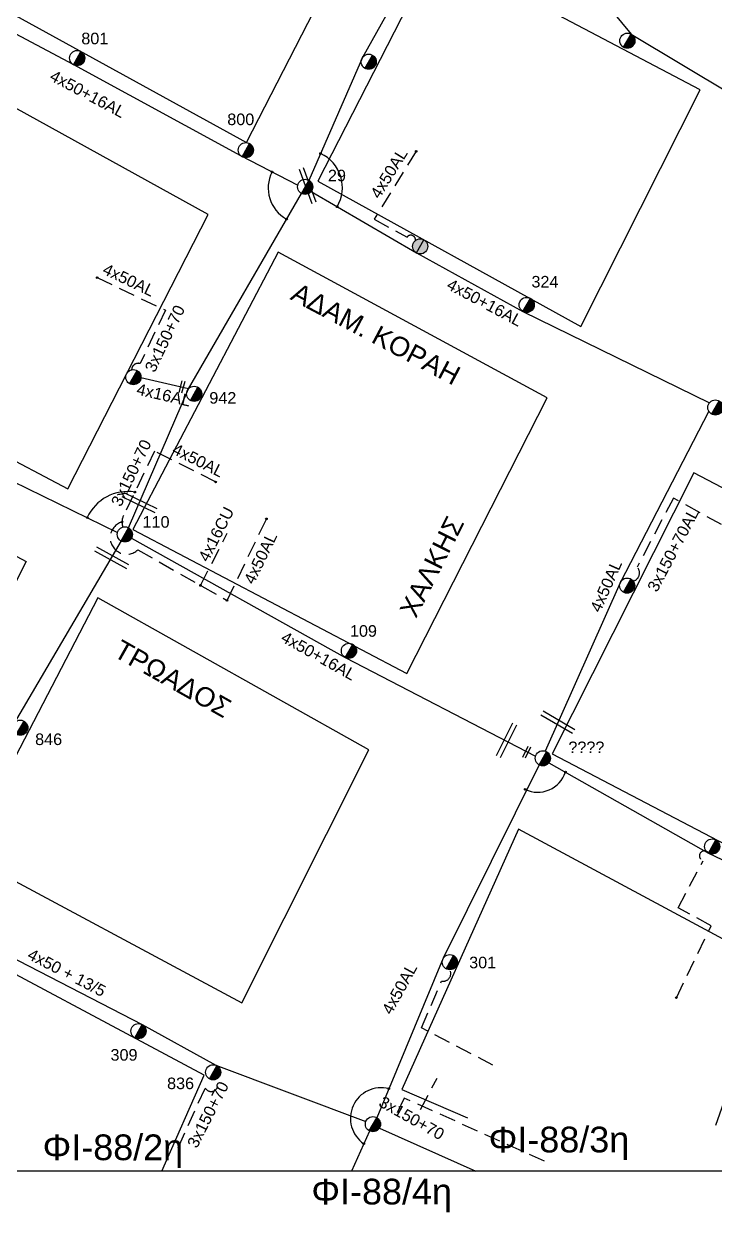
# Model space of a CAD drawing. Header units: millimetres. Extents: x 1421 to 7616, y 908 to 2861.
# Drawn here: x 7009.7 to 7117.1, y 1829.9 to 2014.8 of the extents above; entities that cross this region are included whole.
import ezdxf
from ezdxf.enums import TextEntityAlignment as Align

# ---------------------------------------------------------------- set-up
doc = ezdxf.new("R2010")
doc.units = ezdxf.units.MM
doc.linetypes.add('DASHED', pattern=[19.05, 12.7, -6.35])
for name, color, linetype, lineweight in [('3x150+70', 7, 'Continuous', 30), ('4x16CU', 7, 'Continuous', 30), ('4x50 + 13_5', 7, 'SYN_LINE', 30), ('Άγνωστα', 7, 'Continuous', 30), ('Γυμνά εναέρια ΧΤ (3Φ)   4x16AL', 7, 'Continuous', 30), ('Γυμνά εναέρια ΧΤ (3Φ) 4x50AL', 7, 'Continuous', 30), ('Γυμνά εναέρια ΧΤ και ΦΟΠ (3Φ)   4x50+16AL', 7, 'Continuous', 30), ('Καλώδια ΧΤ   3x150+70AL', 7, 'DASHED', 30), ('Υπόγεια Καλώδια Δικτύου ΧΤ   .15', 7, 'DASHED', 30), ('Υπόγεια καλώδια Παροχών ΧΤ   4x50AL', 7, 'DASHED', 30)]:
    doc.layers.add(name, color=color, linetype=linetype, lineweight=lineweight)
for name, color, linetype in [('TEXT ΚΑΛΩΔΙΩΝ', 7, 'Continuous'), ('ΑΓΝΩΣΤΟ ΕΝΑΕΡΙΟ ΚΑΛΩΔΙΟ', 7, 'Continuous'), ('ΑΓΝΩΣΤΟ ΥΠΟΓΕΙΟ ΚΑΛΩΔΙΟ', 7, 'DASHED'), ('Επιγραφές - Σχήματα', 7, 'Continuous'), ('Μηχανική τομή', 7, 'Continuous'), ('Στύλος Ξύλινος', 7, 'Continuous'), ('Στύλος Ξύλινος @ 1', 7, 'Continuous'), ('Στύλος ΦΜ', 7, 'Continuous'), ('Στύλος ΦΜ @ 1', 7, 'Continuous'), ('Συνδέσεις', 7, 'Continuous'), ('Τομή', 7, 'Continuous'), ('Υπόβαθρο ΔΕΗ', 7, 'Continuous')]:
    doc.layers.add(name, color=color, linetype=linetype)
doc.styles.add('arial', font='ARIAL.TTF')
doc.styles.get("Standard").update_dxf_attribs({"font": 'ARIAL.TTF', "height": 1.8})
doc.linetypes.add('SYN_LINE', pattern='A,0.5,-0.0001,["/\\/\\/\\/",Standard,S=0.1,R=0,X=0,Y=-0.05],-0.25', length=0.7501)

# ---------------------------------------------------------------- blocks, each defined once
blk = doc.blocks.new('ΥΠΑΡΧΩΝ ΤΣΙΜΕΝΤΕΝΙΟΣ ΣΤΥΛΟΣ')
at = {"layer": 'Στύλος ΦΜ'}
blk.add_hatch(color=7, dxfattribs=at).paths.add_polyline_path([(-1.29, -2.28, 0.574793), (2.62, 0, 0.268822), (1.3, 2.27)])
at = {"layer": 'Στύλος ΦΜ', "color": 7}
blk.add_line((-1.29, -2.28), (1.3, 2.27), dxfattribs=at)
blk.add_circle((0, 0), 2.62, dxfattribs=at)
at = {"layer": 'Στύλος ΦΜ', "flags": 4}
for tag, p in [('ΑΡΙΘΜΟΣ', (-4.68, 8.05)), ('ΤΥΠΟΣ', (-4.91, 3.03))]:
    blk.add_attdef(tag, p, '', height=4, dxfattribs=at)
blk = doc.blocks.new('ΥΠΑΡΧΩΝ ΞΥΛΙΝΟΣ ΣΤΥΛΟΣ')
at = {"layer": 'Στύλος Ξύλινος'}
h = blk.add_hatch(color=7, dxfattribs=at)
h.paths.add_polyline_path([(-2.62, 0, 0.270008), (-1.29, -2.28), (1.3, 2.27, 0.576266)])
h.paths.add_polyline_path([(-1.29, -2.28, 0.574793), (2.62, 0, 0.268822), (1.3, 2.27)])
at = {"layer": 'Στύλος Ξύλινος', "color": 7}
blk.add_line((-1.29, -2.28), (1.3, 2.27), dxfattribs=at)
blk.add_circle((0, 0), 2.62, dxfattribs=at)
at = {"layer": 'Στύλος Ξύλινος', "color": 1, "flags": 4}
for tag, p in [('ΑΡΙΘΜΟΣ', (-4.91, 8.6)), ('ΤΥΠΟΣ', (-4.85, 3.39))]:
    blk.add_attdef(tag, p, '', height=4, dxfattribs=at)
blk = doc.blocks.new('_ΣΥΝΔΕΣΗ')
at = {"layer": 'Συνδέσεις', "linetype": 'SYN_LINE', "ltscale": 40}
blk.add_hatch(color=256, dxfattribs=at).paths.add_polyline_path([(0.5, -0.01, 1), (-0.5, -0.01, 1)])
at = {"layer": 'Συνδέσεις'}
blk.add_circle((0, -0.01), 0.5, dxfattribs=at)
blk = doc.blocks.new('ΤΟΜΗ')
at = {"layer": 'Τομή', "ltscale": 40}
for p, q in [((11.33, -0.65), (-11.4, -0.65)), ((11.33, -3.42), (-11.4, -3.42))]:
    blk.add_line(p, q, dxfattribs=at)
blk = doc.blocks.new('ΜΗΧΑΝΙΚΗ ΤΟΜΗ')
at = {"layer": 'Μηχανική τομή', "ltscale": 40}
for p, q in [((-3.79, 1.21), (3.79, 1.21)), ((3.79, -0.34), (-3.79, -0.34))]:
    blk.add_line(p, q, dxfattribs=at)

msp = doc.modelspace()

# ---------------------------------------------------------------- linework, layer by layer
at = {"layer": '3x150+70', "color": 27, "linetype": 'DASHED', "lineweight": -3, "ltscale": 0.2}
msp.add_lwpolyline([(7031.69, 1970.22), (7027.74, 1961.92, 0.482155), (7026.43, 1960.95, -2.654416)], format="xyb", dxfattribs=at)
at = {"layer": '3x150+70', "color": 5, "linetype": 'DASHED', "lineweight": -3, "ltscale": 0.2}
msp.add_lwpolyline([(7029.98, 1948.28), (7025.17, 1938.28, 0.195447), (7025.06, 1936.47, 1.682725)], format="xyb", dxfattribs=at)
at = {"layer": '3x150+70', "color": 173, "linetype": 'DASHED', "lineweight": -3, "ltscale": 0.2}
msp.add_lwpolyline([(7071.32, 1845.86), (7073.91, 1850.74)], dxfattribs=at)
at = {"layer": '3x150+70', "color": 133, "linetype": 'DASHED', "lineweight": -3, "ltscale": 0.2}
msp.add_lwpolyline([(7033.64, 1839.91), (7037.87, 1849.22, 1.21271), (7039.46, 1850.54, -2.620513)], format="xyb", dxfattribs=at)
at = {"layer": '3x150+70', "color": 173, "linetype": 'DASHED', "lineweight": -3, "ltscale": 0.2}
msp.add_lwpolyline([(7090.6, 1837.84), (7068.81, 1847.63), (7067.47, 1844.81, 0.894533), (7067.47, 1844.81, 8.306722)], format="xyb", dxfattribs=at)
at = {"layer": '4x16CU', "color": 5, "linetype": 'DASHED', "lineweight": -3, "ltscale": 0.2}
msp.add_lwpolyline([(7037.14, 1927.4), (7041.3, 1935.54)], dxfattribs=at)
at = {"layer": '4x50 + 13_5', "color": 133, "linetype": 'Continuous', "lineweight": -3, "ltscale": 0.1}
msp.add_lwpolyline([(7024.8, 1934.32), (7008.18, 1905.99), (6994.41, 1876.48), (7028.07, 1859.09), (7039.5, 1852.77), (7062.84, 1843.99)], dxfattribs=at)
at = {"layer": 'Άγνωστα', "lineweight": -3, "ltscale": 0.1}
msp.add_lwpolyline([(7529.06, 1836.26), (5255.84, 1836.26), (5255.84, 2847.77), (7529.06, 2847.77)], close=True, dxfattribs=at)
at = {"layer": 'ΑΓΝΩΣΤΟ ΕΝΑΕΡΙΟ ΚΑΛΩΔΙΟ', "color": 151, "lineweight": -3, "ltscale": 0.1}
for points in [[(7077.1, 2035.99), (7062.32, 2009.54), (7053.99, 1990.42)], [(7091.3, 1899.81), (7116.1, 1885.76), (7131.15, 1878.6)]]:
    msp.add_lwpolyline(points, dxfattribs=at)
at = {"layer": 'ΑΓΝΩΣΤΟ ΕΝΑΕΡΙΟ ΚΑΛΩΔΙΟ', "color": 27, "lineweight": -3, "ltscale": 0.1}
msp.add_lwpolyline([(7025.97, 1936.36), (7035.28, 1958), (7052.82, 1988.37)], dxfattribs=at)
at = {"layer": 'ΑΓΝΩΣΤΟ ΥΠΟΓΕΙΟ ΚΑΛΩΔΙΟ', "color": 5, "lineweight": -3, "ltscale": 0.2}
msp.add_lwpolyline([(7024.93, 1937.28, 1.258043), (7027.41, 1932.94), (7041.26, 1925.05)], format="xyb", dxfattribs=at)
at = {"layer": 'ΑΓΝΩΣΤΟ ΥΠΟΓΕΙΟ ΚΑΛΩΔΙΟ', "color": 151, "lineweight": -3, "ltscale": 0.2}
for points in [[(7111.11, 1863.27), (7116.54, 1874.46), (7111.37, 1877.26), (7115.26, 1884.58, -1.44466), (7116.1, 1885.76, 3.632708)], [(7082.58, 1852.77), (7071.48, 1858.57), (7074.59, 1865.84, 0.643617), (7075.89, 1867.62, -1.631316)]]:
    msp.add_lwpolyline(points, format="xyb", dxfattribs=at)
at = {"layer": 'Γυμνά εναέρια ΧΤ (3Φ)   4x16AL', "color": 27, "lineweight": -3, "ltscale": 0.1}
msp.add_lwpolyline([(7035.28, 1958), (7027.87, 1959.71)], dxfattribs=at)
at = {"layer": 'Γυμνά εναέρια ΧΤ (3Φ) 4x50AL', "color": 62, "lineweight": -3, "ltscale": 0.1}
msp.add_lwpolyline([(7079.12, 2035.45), (7091.8, 2028.06), (7104.08, 2013.16), (7135.85, 1994.11)], dxfattribs=at)
at = {"layer": 'Γυμνά εναέρια ΧΤ (3Φ) 4x50AL', "color": 151, "linetype": 'DASHED', "lineweight": -3, "ltscale": 0.2}
msp.add_lwpolyline([(7070.66, 1994.95), (7064.11, 1984.36)], dxfattribs=at)
at = {"layer": 'Γυμνά εναέρια ΧΤ (3Φ) 4x50AL', "color": 1, "lineweight": -3, "ltscale": 0.1}
msp.add_lwpolyline([(7116.15, 1954.49), (7102.36, 1927.82), (7090.73, 1901.63)], dxfattribs=at)
at = {"layer": 'Γυμνά εναέρια ΧΤ (3Φ) 4x50AL', "color": 151, "lineweight": -3, "ltscale": 0.1}
for points in [[(7089.78, 1899.49), (7074.87, 1869.39), (7064.53, 1844.6)], [(7063.41, 1842.52), (7060.6, 1836.26)]]:
    msp.add_lwpolyline(points, dxfattribs=at)
at = {"layer": 'Γυμνά εναέρια ΧΤ και ΦΟΠ (3Φ)   4x50+16AL', "color": 27, "lineweight": -3, "ltscale": 0.1}
msp.add_lwpolyline([(6997.25, 2020.29), (7007.55, 2013.69), (7017.38, 2008.42), (7043.36, 1994.28), (7052.25, 1989.66)], dxfattribs=at)
at = {"layer": 'Γυμνά εναέρια ΧΤ και ΦΟΠ (3Φ)   4x50+16AL', "color": 151, "lineweight": -3, "ltscale": 0.1}
msp.add_lwpolyline([(7054.33, 1988.67), (7070.71, 1979.13), (7087.26, 1970.02), (7116.25, 1955.82)], dxfattribs=at)
at = {"layer": 'Γυμνά εναέρια ΧΤ και ΦΟΠ (3Φ)   4x50+16AL', "color": 5, "lineweight": -3, "ltscale": 0.1}
for points in [[(6956.12, 1971.61), (6980.39, 1957.3), (7003.19, 1945.92), (7024.25, 1935.66)], [(7026.42, 1934.78), (7059.63, 1916.21), (7089.22, 1900.83)]]:
    msp.add_lwpolyline(points, dxfattribs=at)
at = {"layer": 'Γυμνά εναέρια ΧΤ και ΦΟΠ (3Φ)   4x50+16AL', "color": 173, "lineweight": -3, "ltscale": 0.2}
msp.add_lwpolyline([(7064.96, 1842.98), (7079.96, 1836.26)], dxfattribs=at)
at = {"layer": 'Καλώδια ΧΤ   3x150+70AL', "color": 1, "lineweight": -3, "ltscale": 0.2}
msp.add_lwpolyline([(7121.47, 1935.03), (7110.64, 1941), (7105.01, 1930.26, -0.564111), (7104.4, 1928.06, 55.011207)], format="xyb", dxfattribs=at)
at = {"layer": 'Υπόβαθρο ΔΕΗ', "lineweight": -3, "ltscale": 0.1}
for points in [[(7044.27, 1996.29), (7062.44, 2031.66), (7010.99, 2058.85), (6991.2, 2025.55)], [(7096.27, 1967.69), (7114.82, 2004.5), (7073.7, 2026.16), (7055.35, 1990.29)], [(6985.5, 2014.28), (6957.63, 1973.55), (7016.49, 1942.43), (7038.33, 1985.09)], [(7026.6, 1936.1), (7069.21, 1913.71), (7091.04, 1956.56), (7049.23, 1979.25)], [(7043.57, 1862.47), (7063.28, 1901.81), (7021.19, 1925.46), (7000.43, 1885.59)]]:
    msp.add_lwpolyline(points, close=True, dxfattribs=at)
msp.add_lwpolyline([(6950.22, 1963.06), (7010.04, 1931.1), (6989.67, 1890.99), (6918.1, 1928.66, 0.004598), (6950.22, 1963.06, -2.026289)], format="xyb", dxfattribs=at)
for points in [[(7172.52, 1858.93), (7181.26, 1909.54), (7113.81, 1944.94), (7091.81, 1901.19), (7172.52, 1858.93)], [(7117.26, 1843.43), (7125.98, 1868.28), (7086.55, 1889.47), (7068.41, 1849.01), (7078.65, 1844.6)], [(7031.13, 1836.26), (7037.7, 1851.19), (6994.83, 1874.15), (6978.23, 1838.61)]]:
    msp.add_lwpolyline(points, dxfattribs=at)
at = {"layer": 'Υπόβαθρο ΔΕΗ', "lineweight": -3}
for centre, radius, start, end in [((7053.35, 1989.29), 5.84, 329.3639, 65.1818), ((7053.2, 1989.22), 5.54, 153.0244, 240.9988), ((7025.83, 1935.1), 6.91, 80.8863, 155.6072), ((7089.56, 1899.76), 4.53, 244.4827, 341.972), ((7065.21, 1844.49), 4.77, 75.4105, 235.7427)]:
    msp.add_arc(centre, radius, start, end, dxfattribs=at)
at = {"layer": 'Υπόγεια Καλώδια Δικτύου ΧΤ   .15', "color": 151, "lineweight": -3, "ltscale": 0.2}
msp.add_lwpolyline([(7064.11, 1984.36), (7069.25, 1981.6, -0.764027), (7070.55, 1981.07, 6.062654)], format="xyb", dxfattribs=at)
at = {"layer": 'Υπόγεια καλώδια Παροχών ΧΤ   4x50AL', "color": 27, "lineweight": -3, "ltscale": 0.2}
msp.add_lwpolyline([(7021.06, 1975.29), (7031.69, 1970.22)], dxfattribs=at)
at = {"layer": 'Υπόγεια καλώδια Παροχών ΧΤ   4x50AL', "color": 5, "lineweight": -3, "ltscale": 0.2}
for points in [[(7039.49, 1943.5), (7029.98, 1948.28)], [(7041.26, 1925.05), (7047.39, 1937.75)]]:
    msp.add_lwpolyline(points, dxfattribs=at)

# ---------------------------------------------------------------- block references
at = {"layer": 'Μηχανική τομή', "lineweight": -3, "xscale": 0.2499999999999677, "yscale": 0.2499999999999677, "zscale": 0.2499999999999677}
for p, rotation in [((7034.14, 1958.3), 254.5995959351945), ((7087.75, 1901.5), 244.260940722615)]:
    msp.add_blockref('ΜΗΧΑΝΙΚΗ ΤΟΜΗ', p, dxfattribs=dict(at, rotation=rotation))
at = {"layer": 'Στύλος Ξύλινος @ 1', "lineweight": -3, "ltscale": 40, "xscale": 0.4499999999998181, "yscale": 0.4499999999998181, "zscale": 0.4499999999998181}
msp.add_blockref('ΥΠΑΡΧΩΝ ΞΥΛΙΝΟΣ ΣΤΥΛΟΣ', (7071.29, 1980.15), dxfattribs=at)
at = {"layer": 'Στύλος ΦΜ @ 1', "lineweight": -3, "ltscale": 40}
ref = msp.add_blockref('ΥΠΑΡΧΩΝ ΤΣΙΜΕΝΤΕΝΙΟΣ ΣΤΥΛΟΣ', (7017.96, 2009.44), dxfattribs=dict(at, xscale=0.4499999999998181, yscale=0.4499999999998181, zscale=0.4499999999998181))
ref.add_attrib('ΑΡΙΘΜΟΣ', '801', (7018.61, 2011.59), dxfattribs={"layer": 'Στύλος ΦΜ', "height": 1.8, "flags": 4})
at = {"layer": 'Στύλος ΦΜ @ 1', "lineweight": -3, "ltscale": 40, "xscale": 0.4499999999998181, "yscale": 0.4499999999998181, "zscale": 0.4499999999998181}
for p in [(7103.49, 2012.14), (7063.28, 2008.87), (7026.7, 1959.8), (7103.45, 1927.37), (7063.94, 1843.58)]:
    msp.add_blockref('ΥΠΑΡΧΩΝ ΤΣΙΜΕΝΤΕΝΙΟΣ ΣΤΥΛΟΣ', p, dxfattribs=at)
at = {"layer": 'Στύλος ΦΜ @ 1', "lineweight": -3, "ltscale": 40}
ref = msp.add_blockref('ΥΠΑΡΧΩΝ ΤΣΙΜΕΝΤΕΝΙΟΣ ΣΤΥΛΟΣ', (7044.19, 1995.12), dxfattribs=dict(at, xscale=0.4499999999998181, yscale=0.4499999999998181, zscale=0.4499999999998181))
ref.add_attrib('ΑΡΙΘΜΟΣ', '800', (7041.3, 1999.01), dxfattribs={"layer": 'Στύλος ΦΜ', "height": 1.8, "flags": 4})
ref = msp.add_blockref('ΥΠΑΡΧΩΝ ΤΣΙΜΕΝΤΕΝΙΟΣ ΣΤΥΛΟΣ', (7053.4, 1989.4), dxfattribs=dict(at, xscale=0.4499999999998181, yscale=0.4499999999998181, zscale=0.4499999999998181))
ref.add_attrib('ΑΡΙΘΜΟΣ', '29', (7056.95, 1990.27), dxfattribs={"layer": 'Στύλος ΦΜ', "height": 1.8, "flags": 4})
ref = msp.add_blockref('ΥΠΑΡΧΩΝ ΤΣΙΜΕΝΤΕΝΙΟΣ ΣΤΥΛΟΣ', (7087.84, 1971.04), dxfattribs=dict(at, xscale=0.4499999999998181, yscale=0.4499999999998181, zscale=0.4499999999998181))
ref.add_attrib('ΤΥΠΟΣ', '324', (7088.58, 1973.75), dxfattribs={"layer": 'Στύλος ΦΜ', "height": 1.8, "flags": 4})
ref = msp.add_blockref('ΥΠΑΡΧΩΝ ΤΣΙΜΕΝΤΕΝΙΟΣ ΣΤΥΛΟΣ', (7036.15, 1957.21), dxfattribs=dict(at, xscale=0.4499999999998181, yscale=0.4499999999998181, zscale=0.4499999999998181))
ref.add_attrib('ΑΡΙΘΜΟΣ', '942', (7038.51, 1955.68), dxfattribs={"layer": 'Στύλος ΦΜ', "height": 1.8, "flags": 4})
ref = msp.add_blockref('ΥΠΑΡΧΩΝ ΤΣΙΜΕΝΤΕΝΙΟΣ ΣΤΥΛΟΣ', (7117.17, 1955.08), dxfattribs=dict(at, xscale=0.4499999999998181, yscale=0.4499999999998181, zscale=0.4499999999998181))
ref.add_attrib('ΤΥΠΟΣ', '328', (7121.41, 1955.78), dxfattribs={"layer": 'Στύλος ΦΜ', "height": 1.8, "flags": 4})
ref = msp.add_blockref('ΥΠΑΡΧΩΝ ΤΣΙΜΕΝΤΕΝΙΟΣ ΣΤΥΛΟΣ', (7025.38, 1935.34), dxfattribs=dict(at, xscale=0.4499999999998181, yscale=0.4499999999998181, zscale=0.4499999999998181))
ref.add_attrib('ΑΡΙΘΜΟΣ', '110', (7028.13, 1936.38), dxfattribs={"layer": 'Στύλος ΦΜ', "height": 1.8, "flags": 4})
ref = msp.add_blockref('ΥΠΑΡΧΩΝ ΤΣΙΜΕΝΤΕΝΙΟΣ ΣΤΥΛΟΣ', (7060.21, 1917.23), dxfattribs=dict(at, xscale=0.4499999999998181, yscale=0.4499999999998181, zscale=0.4499999999998181))
ref.add_attrib('ΑΡΙΘΜΟΣ', '109', (7060.37, 1919.42), dxfattribs={"layer": 'Στύλος ΦΜ', "height": 1.8, "flags": 4})
ref = msp.add_blockref('ΥΠΑΡΧΩΝ ΤΣΙΜΕΝΤΕΝΙΟΣ ΣΤΥΛΟΣ', (7009.12, 1905.27), dxfattribs=dict(at, xscale=0.4499999999998181, yscale=0.4499999999998181, zscale=0.4499999999998181))
ref.add_attrib('ΑΡΙΘΜΟΣ', '846', (7011.43, 1902.57), dxfattribs={"layer": 'Στύλος ΦΜ', "height": 1.8, "flags": 4})
ref = msp.add_blockref('ΥΠΑΡΧΩΝ ΤΣΙΜΕΝΤΕΝΙΟΣ ΣΤΥΛΟΣ', (7090.36, 1900.51), dxfattribs=dict(at, xscale=0.4499999999998181, yscale=0.4499999999998181, zscale=0.4499999999998181))
ref.add_attrib('ΤΥΠΟΣ', '????', (7094.32, 1901.31), dxfattribs={"layer": 'Στύλος ΦΜ', "height": 1.8, "flags": 4})
ref = msp.add_blockref('ΥΠΑΡΧΩΝ ΤΣΙΜΕΝΤΕΝΙΟΣ ΣΤΥΛΟΣ', (7116.68, 1886.78), dxfattribs=dict(at, xscale=0.4499999999998181, yscale=0.4499999999998181, zscale=0.4499999999998181))
ref.add_attrib('ΤΥΠΟΣ', '????', (7120.64, 1887.59), dxfattribs={"layer": 'Στύλος ΦΜ', "height": 1.8, "flags": 4})
ref = msp.add_blockref('ΥΠΑΡΧΩΝ ΤΣΙΜΕΝΤΕΝΙΟΣ ΣΤΥΛΟΣ', (7075.89, 1868.8), dxfattribs=dict(at, xscale=0.4499999999998181, yscale=0.4499999999998181, zscale=0.4499999999998181))
ref.add_attrib('ΑΡΙΘΜΟΣ', '301', (7078.9, 1867.84), dxfattribs={"layer": 'Στύλος ΦΜ', "height": 1.8, "flags": 4})
ref = msp.add_blockref('ΥΠΑΡΧΩΝ ΤΣΙΜΕΝΤΕΝΙΟΣ ΣΤΥΛΟΣ', (7027.49, 1858.07), dxfattribs=dict(at, xscale=0.4499999999998181, yscale=0.4499999999998181, zscale=0.4499999999998181))
ref.add_attrib('ΑΡΙΘΜΟΣ', '309', (7023.15, 1853.47), dxfattribs={"layer": 'Στύλος ΦΜ', "height": 1.8, "flags": 4})
ref = msp.add_blockref('ΥΠΑΡΧΩΝ ΤΣΙΜΕΝΤΕΝΙΟΣ ΣΤΥΛΟΣ', (7039.11, 1851.66), dxfattribs=dict(at, xscale=0.4499999999998181, yscale=0.4499999999998181, zscale=0.4499999999998181))
ref.add_attrib('ΑΡΙΘΜΟΣ', '836', (7031.94, 1849.04), dxfattribs={"layer": 'Στύλος ΦΜ', "height": 1.8, "flags": 4})
at = {"layer": 'Συνδέσεις', "lineweight": -3, "xscale": 0.25, "yscale": 0.25, "zscale": 0.25}
for p in [(7070.66, 1994.95), (7055.8, 1994.59), (7048.26, 1991.74), (7058.38, 1986.31), (7050.51, 1984.38), (7021.07, 1975.29), (7039.49, 1943.5), (7026.92, 1941.92), (7019.54, 1937.96), (7047.39, 1937.76), (7024.93, 1937.29), (7037.14, 1927.4), (7041.26, 1925.06), (7093.87, 1898.36), (7087.61, 1895.68), (7111.11, 1863.28), (7066.41, 1849.11), (7062.52, 1840.55)]:
    msp.add_blockref('_ΣΥΝΔΕΣΗ', p, dxfattribs=at)
at = {"layer": 'Τομή', "lineweight": -3}
for p, xscale, yscale, zscale, rotation in [((7053.29, 1989.45), 0.25, 0.25, 0.25, 110.1623957005698), ((7027.39, 1939.86), 0.2499999999999999, 0.2499999999999999, 0.2499999999999999, 154.1071237678889), ((7023.05, 1931.28), 0.25, 0.25, 0.25, 151.2656528294409), ((7092.41, 1905.71), 0.2499999999999999, 0.2499999999999999, 0.2499999999999999, 149.5902564244344), ((7084.22, 1903.51), 0.25, 0.25, 0.25, 63.24931239352485)]:
    msp.add_blockref('ΤΟΜΗ', p, dxfattribs=dict(at, xscale=xscale, yscale=yscale, zscale=zscale, rotation=rotation))

# ---------------------------------------------------------------- texts
at = {"lineweight": -3, "ltscale": 40, "char_height": 3, "width": 36.4854, "attachment_point": 1, "style": 'arial'}
for s, insert, rotation in [('ΑΔΑΜ. ΚΟΡΑΗ', (7052.34, 1974.62), 332.0958), ('ΧΑΛΚΗΣ', (7067.95, 1923.52), 63.1815), ('ΤΡΩΑΔΟΣ', (7024.89, 1919.09), 330.5702)]:
    msp.add_mtext(s, dxfattribs=dict(at, insert=insert, rotation=rotation))
at = {"layer": 'TEXT ΚΑΛΩΔΙΩΝ', "lineweight": -3, "ltscale": 0.1, "style": 'arial'}
for s, rotation, p in [('4x50+16AL', 331.9264, (7019.61, 2003.87)), ('4x50AL', 58.266, (7066.42, 1991.51)), (' 4x50AL', 334.482, (7025.68, 1975.08)), ('4x50+16AL', 331.9264, (7081.31, 1971.42)), ('3x150+70', 64.5438, (7031.59, 1965.81)), (' 4x16AL', 347.0591, (7031.09, 1957.12)), ('3x150+70', 64.2988, (7026.36, 1944.91)), (' 4x50AL', 333.3021, (7036.47, 1947.03)), ('4x16CU', 62.9625, (7039.57, 1935.37)), ('3x150+70AL', 62.3339, (7110.59, 1932.93)), ('4x50AL', 64.2169, (7046.45, 1931.66)), (' 4x50AL', 66.0512, (7100.03, 1927.01)), ('4x50+16AL', 330.7904, (7055.5, 1916.45)), ('4x50 + 13/5', 332.6831, (7016.36, 1867.17)), ('4x50AL', 61.3136, (7068.06, 1864.66)), ('3x150+70', 63.0731, (7038.29, 1845.08)), ('3x150+70', 330.723, (7069.97, 1844.55))]:
    msp.add_text(s, height=1.8, rotation=rotation, dxfattribs=at).set_placement(p, align=Align.MIDDLE_CENTER)
at = {"layer": 'Επιγραφές - Σχήματα', "lineweight": -3, "ltscale": 0.2, "char_height": 4, "width": 19.6719, "attachment_point": 1}
for s, insert in [('ΦΙ-88/3η', (7081.93, 1843.2)), ('ΦΙ-88/2η', (7012.59, 1841.99)), ('ΦΙ-88/4η', (7054.37, 1835.1))]:
    msp.add_mtext(s, dxfattribs=dict(at, insert=insert))

doc.saveas('drawing.dxf')
